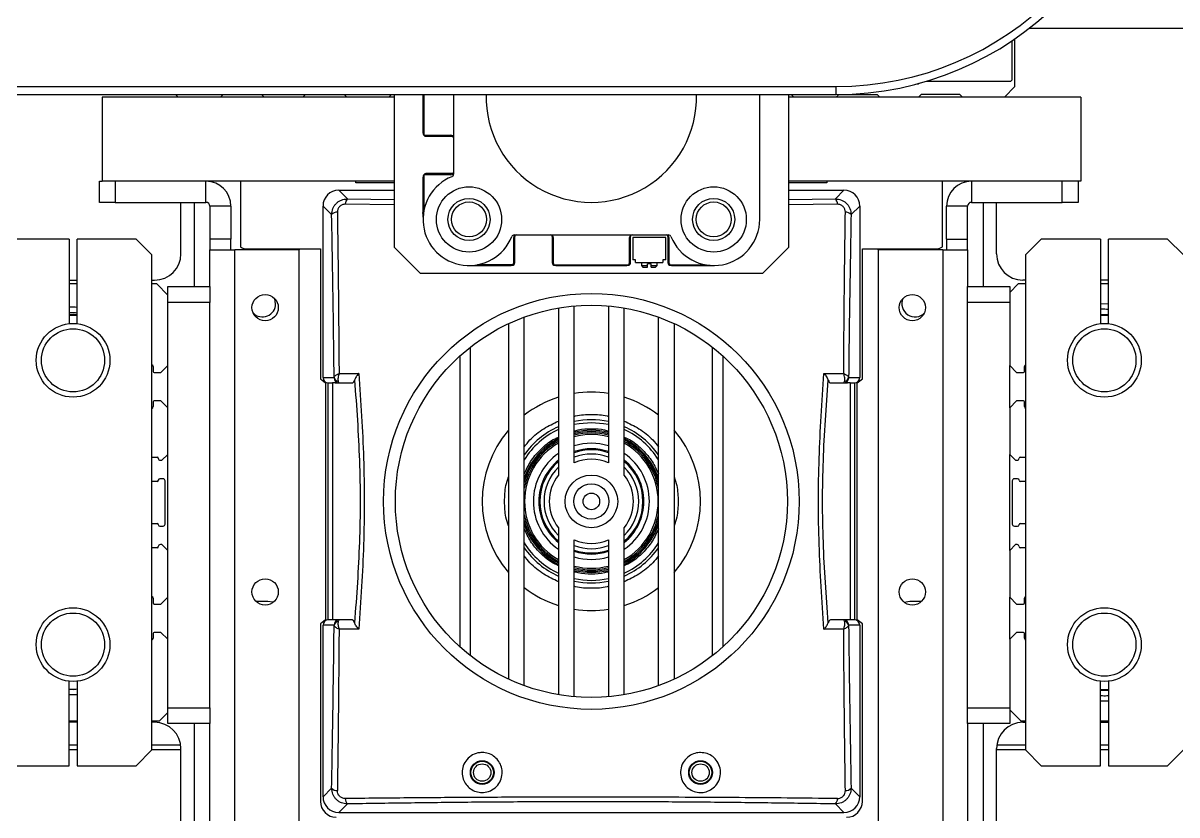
# Model space of a CAD drawing. Header units: millimetres. Extents: x 17243 to 30056, y 9468 to 18529.
# Drawn here: x 24473.2 to 24692.5, y 13939.8 to 14090.2 of the extents above; entities that cross this region are included whole.
import ezdxf

# ---------------------------------------------------------------- set-up
doc = ezdxf.new("R2010")
doc.units = ezdxf.units.MM
doc.layers.get('0').update_dxf_attribs({"lineweight": 18})

msp = doc.modelspace()

# ---------------------------------------------------------------- linework, layer by layer
at = {"color": 7, "linetype": 'Continuous', "lineweight": 25}
for p, q in [((25081.288, 14089.105), (24664.382, 14089.105)), ((24661.225, 14079.405), (24661.225, 14086.828)), ((24661.725, 14078.105), (24661.725, 14087.168)), ((24287.725, 14078.105), (24627.725, 14078.105)), ((24627.725, 14076.605), (24627.725, 14078.105)), ((24643.087, 14078.605), (24643.391, 14078.605)), ((24643.503, 14078.716), (24643.391, 14078.605)), ((24644.864, 14079.105), (24660.925, 14079.105)), ((24659.725, 14076.105), (24661.725, 14078.105)), ((24660.925, 14079.105), (24661.225, 14079.405)), ((24287.725, 14076.605), (24627.725, 14076.605)), ((24488.225, 14076.105), (24488.225, 14060.105)), ((24543.725, 14076.105), (24488.225, 14076.105)), ((24502.725, 14076.105), (24502.225, 14076.605)), ((24510.725, 14076.105), (24511.225, 14076.605)), ((24518.558, 14076.605), (24519.058, 14076.105)), ((24526.891, 14076.605), (24526.391, 14076.105)), ((24534.725, 14076.105), (24534.225, 14076.605)), ((24542.725, 14076.105), (24543.225, 14076.605)), ((24543.725, 14076.605), (24543.725, 14047.605)), ((24549.225, 14076.605), (24549.225, 14069.355)), ((24555.025, 14076.605), (24555.025, 14061.437)), ((24613.225, 14052.855), (24613.225, 14076.605)), ((24618.725, 14047.605), (24618.725, 14076.605)), ((24674.225, 14076.105), (24618.725, 14076.105)), ((24619.725, 14076.105), (24619.225, 14076.605)), ((24627.725, 14076.105), (24628.225, 14076.605)), ((24628.225, 14076.605), (24635.558, 14076.605)), ((24635.558, 14076.605), (24636.058, 14076.105)), ((24643.891, 14076.605), (24643.391, 14076.105)), ((24651.225, 14076.605), (24643.891, 14076.605)), ((24651.725, 14076.105), (24651.225, 14076.605)), ((24674.225, 14076.105), (24674.225, 14060.105)), ((24549.725, 14068.855), (24554.525, 14068.855)), ((24549.775, 14068.655), (24554.725, 14068.655)), ((24549.225, 14060.855), (24549.225, 14054.205)), ((24549.371, 14061.208), (24549.371, 14054.449)), ((24554.525, 14061.355), (24549.725, 14061.355)), ((24554.725, 14061.555), (24549.775, 14061.555)), ((24487.725, 14056.105), (24487.725, 14060.105)), ((24487.725, 14060.105), (24488.225, 14060.105)), ((24543.725, 14060.105), (24488.225, 14060.105)), ((24490.725, 14060.105), (24490.725, 14056.105)), ((24507.988, 14056.105), (24507.988, 14060.105)), ((24514.525, 14060.105), (24514.525, 14047.644)), ((24533.22, 14058.405), (24534.859, 14056.766)), ((24533.22, 14058.405), (24543.725, 14058.405)), ((24536.475, 14059.805), (24536.475, 14060.105)), ((24543.725, 14059.805), (24536.475, 14059.805)), ((24674.225, 14060.105), (24618.725, 14060.105)), ((24625.975, 14059.805), (24618.725, 14059.805)), ((24618.725, 14058.405), (24629.229, 14058.405)), ((24625.975, 14060.105), (24625.975, 14059.805)), ((24629.229, 14058.405), (24627.59, 14056.766)), ((24647.925, 14047.644), (24647.925, 14060.105)), ((24653.461, 14060.105), (24653.461, 14056.105)), ((24670.725, 14056.105), (24670.725, 14060.105)), ((24673.725, 14060.105), (24673.725, 14056.105)), ((24490.725, 14056.105), (24487.725, 14056.105)), ((24490.725, 14056.105), (24507.988, 14056.105)), ((24503.225, 14046.341), (24503.225, 14056.105)), ((24505.725, 14056.105), (24505.725, 14040.105)), ((24653.461, 14056.105), (24670.725, 14056.105)), ((24655.725, 14040.105), (24655.725, 14056.105)), ((24658.225, 14046.341), (24658.225, 14056.105)), ((24673.725, 14056.105), (24670.725, 14056.105)), ((24512.725, 14055.368), (24508.725, 14055.368)), ((24508.725, 14055.368), (24508.725, 14049.105)), ((24512.725, 14055.368), (24512.725, 14049.105)), ((24530.225, 14022.805), (24530.225, 14055.409)), ((24530.225, 14055.409), (24531.867, 14053.766)), ((24549.225, 14054.205), (24549.225, 14053.605)), ((24632.225, 14055.409), (24630.582, 14053.766)), ((24632.225, 14055.409), (24632.225, 14022.805)), ((24652.725, 14055.368), (24648.725, 14055.368)), ((24648.725, 14049.105), (24648.725, 14055.368)), ((24652.725, 14049.105), (24652.725, 14055.368)), ((24566.475, 14044.605), (24566.475, 14049.405)), ((24566.557, 14049.905), (24595.892, 14049.905)), ((24566.675, 14044.655), (24566.675, 14049.605)), ((24573.775, 14049.605), (24573.775, 14044.655)), ((24573.975, 14049.405), (24573.975, 14044.605)), ((24588.475, 14044.605), (24588.475, 14049.405)), ((24588.675, 14044.655), (24588.675, 14049.605)), ((24595.375, 14049.405), (24589.075, 14049.405)), ((24589.075, 14049.405), (24589.075, 14045.205)), ((24595.375, 14045.205), (24595.375, 14049.405)), ((24595.775, 14049.605), (24595.775, 14044.655)), ((24595.975, 14049.405), (24595.975, 14044.605)), ((24481.975, 14049.105), (24470.725, 14049.105)), ((24481.975, 14049.105), (24481.975, 14033.064)), ((24483.475, 14033.064), (24483.475, 14049.105)), ((24494.725, 14049.105), (24483.475, 14049.105)), ((24497.725, 14046.105), (24494.725, 14049.105)), ((24512.725, 14049.105), (24508.725, 14049.105)), ((24508.725, 14049.105), (24508.725, 14047.105)), ((24512.725, 14047.105), (24512.725, 14049.105)), ((24515.475, 14047.305), (24529.725, 14047.305)), ((24525.725, 14047.305), (24525.725, 14047.105)), ((24529.725, 14047.305), (24529.725, 14022.555)), ((24543.725, 14047.605), (24548.725, 14042.605)), ((24613.725, 14042.605), (24618.725, 14047.605)), ((24632.725, 14047.305), (24646.975, 14047.305)), ((24632.725, 14022.555), (24632.725, 14047.305)), ((24635.725, 14047.105), (24635.725, 14047.305)), ((24648.725, 14049.105), (24652.725, 14049.105)), ((24648.725, 14049.105), (24648.725, 14047.105)), ((24652.725, 14047.105), (24652.725, 14049.105)), ((24666.725, 14049.105), (24663.725, 14046.105)), ((24677.975, 14049.105), (24666.725, 14049.105)), ((24677.975, 14049.105), (24677.975, 14033.064)), ((24679.475, 14033.064), (24679.475, 14049.105)), ((24690.725, 14049.105), (24679.475, 14049.105)), ((24693.725, 14046.105), (24690.725, 14049.105)), ((24497.725, 13952.105), (24497.725, 14046.105)), ((24508.725, 14047.105), (24513.461, 14047.105)), ((24508.725, 14040.105), (24508.725, 14047.105)), ((24525.725, 14047.105), (24513.461, 14047.105)), ((24513.461, 13903.841), (24513.461, 14047.105)), ((24525.725, 13903.841), (24525.725, 14047.105)), ((24589.625, 14045.205), (24589.075, 14045.205)), ((24589.625, 14044.705), (24589.625, 14045.205)), ((24595.375, 14045.205), (24594.825, 14045.205)), ((24594.825, 14045.205), (24594.825, 14044.705)), ((24635.725, 14047.105), (24635.725, 13903.841)), ((24647.988, 14047.105), (24635.725, 14047.105)), ((24647.988, 14047.105), (24647.988, 13903.841)), ((24647.988, 14047.105), (24652.725, 14047.105)), ((24652.725, 14047.105), (24652.725, 14040.105)), ((24663.725, 14046.105), (24663.725, 13952.105)), ((24558.725, 14044.105), (24559.325, 14044.105)), ((24559.325, 14044.105), (24565.975, 14044.105)), ((24566.328, 14044.251), (24559.569, 14044.251)), ((24574.121, 14044.251), (24588.328, 14044.251)), ((24574.475, 14044.105), (24587.975, 14044.105)), ((24589.625, 14044.705), (24594.825, 14044.705)), ((24590.725, 14044.705), (24590.725, 14044.111)), ((24590.725, 14044.111), (24591.031, 14043.805)), ((24590.725, 14044.111), (24591.875, 14044.111)), ((24591.031, 14043.805), (24591.875, 14043.805)), ((24591.875, 14044.111), (24591.875, 14044.405)), ((24592.575, 14044.405), (24591.875, 14044.405)), ((24591.875, 14043.805), (24591.875, 14044.111)), ((24592.575, 14044.111), (24592.575, 14044.405)), ((24592.575, 14044.111), (24593.725, 14044.111)), ((24592.575, 14043.805), (24592.575, 14044.111)), ((24592.575, 14043.805), (24593.418, 14043.805)), ((24593.418, 14043.805), (24593.725, 14044.111)), ((24593.725, 14044.111), (24593.725, 14044.705)), ((24596.121, 14044.251), (24602.88, 14044.251)), ((24596.475, 14044.105), (24603.125, 14044.105)), ((24603.125, 14044.105), (24603.725, 14044.105)), ((24481.975, 14041.341), (24483.475, 14041.341)), ((24497.725, 14041.341), (24498.225, 14041.341)), ((24613.725, 14042.605), (24548.725, 14042.605)), ((24663.725, 14041.341), (24663.225, 14041.341)), ((24679.475, 14041.341), (24677.975, 14041.341)), ((24483.475, 14040.605), (24481.975, 14040.605)), ((24498.625, 14040.605), (24497.725, 14040.605)), ((24500.725, 14038.505), (24498.625, 14040.605)), ((24500.725, 14040.105), (24508.725, 14040.105)), ((24500.725, 14038.505), (24500.725, 14040.105)), ((24500.725, 14025.105), (24500.725, 14038.505)), ((24508.725, 14040.105), (24508.725, 14037.105)), ((24652.725, 14037.105), (24652.725, 14040.105)), ((24652.725, 14040.105), (24660.725, 14040.105)), ((24662.325, 14040.605), (24660.725, 14039.005)), ((24660.725, 14040.105), (24660.725, 14039.005)), ((24660.725, 14039.005), (24660.725, 14025.105)), ((24663.725, 14040.605), (24662.325, 14040.605)), ((24679.475, 14040.605), (24677.975, 14040.605)), ((24508.725, 14037.105), (24500.725, 14037.105)), ((24508.725, 13960.105), (24508.725, 14037.105)), ((24521.225, 14036.841), (24521.041, 14037.782)), ((24577.975, 14006.615), (24577.975, 14036.412)), ((24584.475, 14036.412), (24584.475, 14006.615)), ((24660.725, 14037.105), (24652.725, 14037.105)), ((24652.725, 13960.105), (24652.725, 14037.105)), ((24679.475, 14036.789), (24677.975, 14036.853)), ((24568.475, 13964.305), (24568.475, 14034.305)), ((24574.975, 14036.026), (24574.975, 14004.298)), ((24587.475, 14004.298), (24587.475, 14036.026)), ((24593.975, 13964.305), (24593.975, 14034.305)), ((24677.975, 14034.822), (24679.475, 14034.822)), ((24565.475, 14033.061), (24565.475, 13965.548)), ((24596.975, 14033.061), (24596.975, 13965.548)), ((24558.225, 13970.003), (24558.225, 14028.606)), ((24604.225, 13970.003), (24604.225, 14028.606)), ((24556.225, 14026.919), (24556.225, 13971.69)), ((24606.225, 14026.919), (24606.225, 13971.69)), ((24497.925, 14024.905), (24497.925, 14024.005)), ((24498.125, 14023.805), (24499.425, 14023.805)), ((24499.425, 14023.805), (24500.725, 14025.105)), ((24500.725, 14017.105), (24500.725, 14025.105)), ((24533.273, 14023.586), (24537.016, 14023.605)), ((24625.433, 14023.605), (24629.176, 14023.586)), ((24660.725, 14025.105), (24662.025, 14023.805)), ((24660.725, 14017.105), (24660.725, 14025.105)), ((24662.025, 14023.805), (24663.325, 14023.805)), ((24663.525, 14024.005), (24663.525, 14024.905)), ((24529.725, 14022.555), (24530.725, 14021.805)), ((24530.225, 14022.805), (24532.319, 14022.805)), ((24530.725, 14021.805), (24530.725, 13976.805)), ((24531.225, 13976.805), (24531.225, 14021.805)), ((24532.055, 14021.819), (24532.055, 13976.79)), ((24532.552, 14021.805), (24533.318, 14021.805)), ((24533.318, 14021.805), (24535.77, 14021.805)), ((24626.679, 14021.805), (24629.131, 14021.805)), ((24629.131, 14021.805), (24629.897, 14021.805)), ((24630.13, 14022.805), (24632.225, 14022.805)), ((24630.394, 14021.819), (24630.394, 13976.79)), ((24631.225, 14021.805), (24631.225, 13976.805)), ((24631.725, 14021.805), (24632.725, 14022.555)), ((24631.725, 13976.805), (24631.725, 14021.805)), ((24497.925, 14018.205), (24497.925, 14017.305)), ((24499.425, 14018.405), (24498.125, 14018.405)), ((24500.725, 14017.105), (24499.425, 14018.405)), ((24500.725, 14008.205), (24500.725, 14017.105)), ((24662.025, 14018.405), (24660.725, 14017.105)), ((24660.725, 14017.105), (24660.725, 14008.205)), ((24663.325, 14018.405), (24662.025, 14018.405)), ((24663.525, 14017.305), (24663.525, 14018.205)), ((24499.625, 14007.105), (24500.725, 14008.205)), ((24500.725, 13990.005), (24500.725, 14008.205)), ((24660.725, 14008.205), (24661.825, 14007.105)), ((24660.725, 13990.005), (24660.725, 14008.205)), ((24497.725, 14007.705), (24498.725, 14007.705)), ((24499.325, 14007.105), (24499.625, 14007.105)), ((24661.825, 14007.105), (24662.125, 14007.105)), ((24662.725, 14007.705), (24663.725, 14007.705)), ((24499.825, 14003.605), (24499.225, 14003.605)), ((24662.225, 14003.605), (24661.625, 14003.605)), ((24498.725, 14003.105), (24497.725, 14003.105)), ((24500.225, 13995.005), (24500.225, 14003.205)), ((24661.225, 14003.205), (24661.225, 13995.005)), ((24663.725, 14003.105), (24662.725, 14003.105)), ((24497.725, 13995.105), (24498.725, 13995.105)), ((24499.225, 13994.605), (24499.825, 13994.605)), ((24661.625, 13994.605), (24662.225, 13994.605)), ((24662.725, 13995.105), (24663.725, 13995.105)), ((24574.975, 13994.311), (24574.975, 13962.583)), ((24587.475, 13962.583), (24587.475, 13994.311)), ((24498.725, 13990.505), (24497.725, 13990.505)), ((24499.625, 13991.105), (24499.325, 13991.105)), ((24500.725, 13990.005), (24499.625, 13991.105)), ((24577.975, 13962.197), (24577.975, 13991.994)), ((24584.475, 13991.994), (24584.475, 13962.197)), ((24661.825, 13991.105), (24660.725, 13990.005)), ((24662.125, 13991.105), (24661.825, 13991.105)), ((24663.725, 13990.505), (24662.725, 13990.505)), ((24500.725, 13981.105), (24500.725, 13990.005)), ((24660.725, 13990.005), (24660.725, 13981.105)), ((24497.925, 13980.905), (24497.925, 13980.005)), ((24498.125, 13979.805), (24499.425, 13979.805)), ((24499.425, 13979.805), (24500.725, 13981.105)), ((24500.725, 13973.105), (24500.725, 13981.105)), ((24517.529, 13980.336), (24517.725, 13980.341)), ((24517.725, 13980.341), (24519.725, 13980.341)), ((24519.725, 13980.341), (24520.71, 13980.199)), ((24640.654, 13980.173), (24641.725, 13980.341)), ((24641.725, 13980.341), (24643.725, 13980.341)), ((24643.725, 13980.341), (24643.931, 13980.335)), ((24660.725, 13981.105), (24662.025, 13979.805)), ((24660.725, 13973.105), (24660.725, 13981.105)), ((24662.025, 13979.805), (24663.325, 13979.805)), ((24663.525, 13980.005), (24663.525, 13980.905)), ((24530.725, 13976.805), (24529.725, 13976.055)), ((24529.725, 13976.055), (24529.725, 13942.305)), ((24530.225, 13943.2), (24530.225, 13975.805)), ((24532.319, 13975.805), (24530.225, 13975.805)), ((24533.318, 13976.805), (24532.552, 13976.805)), ((24537.016, 13975.004), (24533.273, 13975.023)), ((24535.77, 13976.805), (24533.318, 13976.805)), ((24629.176, 13975.023), (24625.433, 13975.004)), ((24629.131, 13976.805), (24626.679, 13976.805)), ((24629.897, 13976.805), (24629.131, 13976.805)), ((24632.225, 13975.805), (24630.13, 13975.805)), ((24632.725, 13976.055), (24631.725, 13976.805)), ((24632.225, 13975.805), (24632.225, 13943.2)), ((24632.725, 13942.305), (24632.725, 13976.055)), ((24497.925, 13974.205), (24497.925, 13973.305)), ((24499.425, 13974.405), (24498.125, 13974.405)), ((24500.725, 13973.105), (24499.425, 13974.405)), ((24500.725, 13959.205), (24500.725, 13973.105)), ((24662.025, 13974.405), (24660.725, 13973.105)), ((24660.725, 13973.105), (24660.725, 13959.705)), ((24663.325, 13974.405), (24662.025, 13974.405)), ((24663.525, 13973.305), (24663.525, 13974.205)), ((24481.975, 13949.105), (24481.975, 13965.145)), ((24483.475, 13965.145), (24483.475, 13949.105)), ((24677.975, 13949.105), (24677.975, 13965.145)), ((24679.475, 13965.145), (24679.475, 13949.105)), ((24483.475, 13963.61), (24481.975, 13963.556)), ((24481.975, 13962.605), (24483.475, 13962.61)), ((24500.725, 13960.105), (24508.725, 13960.105)), ((24508.725, 13960.105), (24508.725, 13957.105)), ((24652.725, 13960.105), (24660.725, 13960.105)), ((24652.725, 13957.105), (24652.725, 13960.105)), ((24660.725, 13959.705), (24662.825, 13957.605)), ((24660.725, 13959.705), (24660.725, 13957.105)), ((24677.975, 13961.418), (24679.475, 13961.423)), ((24481.975, 13957.605), (24483.475, 13957.605)), ((24483.475, 13957.341), (24481.975, 13957.341)), ((24497.725, 13957.605), (24499.125, 13957.605)), ((24498.225, 13957.341), (24497.725, 13957.341)), ((24499.125, 13957.605), (24500.725, 13959.205)), ((24500.725, 13957.105), (24500.725, 13959.205)), ((24662.825, 13957.605), (24663.725, 13957.605)), ((24663.225, 13957.341), (24663.725, 13957.341)), ((24677.975, 13957.605), (24679.475, 13957.605)), ((24677.975, 13957.341), (24679.475, 13957.341)), ((24508.725, 13957.105), (24500.725, 13957.105)), ((24505.725, 13957.105), (24505.725, 13906.841)), ((24508.725, 13903.841), (24508.725, 13957.105)), ((24652.725, 13957.105), (24652.725, 13903.841)), ((24660.725, 13957.105), (24652.725, 13957.105)), ((24655.725, 13906.841), (24655.725, 13957.105)), ((24494.725, 13949.105), (24497.725, 13952.105)), ((24503.225, 13910.341), (24503.225, 13952.341)), ((24658.225, 13910.341), (24658.225, 13952.341)), ((24663.725, 13952.105), (24666.725, 13949.105)), ((24690.725, 13949.105), (24693.725, 13952.105)), ((24470.725, 13949.105), (24481.975, 13949.105)), ((24483.475, 13949.105), (24494.725, 13949.105)), ((24666.725, 13949.105), (24677.975, 13949.105)), ((24679.475, 13949.105), (24690.725, 13949.105)), ((24531.867, 13944.843), (24530.225, 13943.2)), ((24632.225, 13943.2), (24630.582, 13944.843)), ((24534.859, 13941.843), (24533.22, 13940.205)), ((24533.22, 13940.205), (24629.229, 13940.205)), ((24629.229, 13940.205), (24627.59, 13941.843))]:
    msp.add_line(p, q, dxfattribs=at)
at = {"color": 8, "linetype": 'Continuous', "lineweight": 25}
for p, q in [((24549.371, 14076.605), (24549.371, 14069.001)), ((24534.859, 14056.766), (24543.725, 14056.639)), ((24618.725, 14056.639), (24627.59, 14056.766)), ((24543.725, 14055.656), (24534.461, 14055.748)), ((24627.988, 14055.748), (24618.725, 14055.653)), ((24481.975, 13953.045), (24483.475, 13953.045)), ((24497.725, 13953.045), (24503.175, 13953.045)), ((24658.274, 13953.045), (24663.725, 13953.045)), ((24677.975, 13953.045), (24679.475, 13953.045)), ((24483.475, 13952.143), (24481.975, 13952.143)), ((24503.225, 13952.143), (24497.725, 13952.143)), ((24663.725, 13952.143), (24658.225, 13952.143)), ((24679.475, 13952.143), (24677.975, 13952.143))]:
    msp.add_line(p, q, dxfattribs=at)
at = {"color": 7, "linetype": 'Continuous', "lineweight": 25}
for points in [[(24481.975, 14034.822), (24482.725, 14034.855), (24483.475, 14034.822)], [(24483.475, 14034.571), (24482.725, 14034.605), (24481.975, 14034.571)], [(24679.475, 14034.571), (24678.725, 14034.605), (24677.975, 14034.571)], [(24577.975, 14013.948), (24578.935, 14014.129), (24581.225, 14014.305)], [(24581.225, 14014.305), (24583.514, 14014.129), (24584.475, 14013.948)], [(24481.975, 13963.638), (24482.725, 13963.605), (24483.227, 13963.619)], [(24677.975, 13963.638), (24678.725, 13963.605), (24679.475, 13963.638)], [(24679.475, 13963.387), (24678.725, 13963.355), (24677.975, 13963.387)]]:
    msp.add_lwpolyline(points, dxfattribs=at)
for centre, radius in [((24557.975, 14052.855), 6.2), ((24604.475, 14052.855), 6.2), ((24557.975, 14052.855), 4), ((24557.975, 14052.855), 3.323), ((24604.475, 14052.855), 4), ((24604.475, 14052.855), 3.324), ((24519.225, 14036.105), 2.5), ((24581.225, 13999.305), 39.5), ((24642.225, 14036.105), 2.5), ((24581.225, 13999.305), 37.25), ((24482.725, 14026.105), 7), ((24482.725, 14026.105), 6), ((24678.725, 14026.105), 7), ((24678.725, 14026.105), 6), ((24581.225, 13999.305), 5), ((24581.225, 13999.305), 3.35), ((24581.225, 13999.305), 1.575), ((24519.225, 13982.105), 2.5), ((24642.225, 13982.105), 2.5), ((24482.725, 13972.105), 7), ((24482.725, 13972.105), 6), ((24678.725, 13972.105), 7), ((24678.725, 13972.105), 6), ((24560.475, 13947.805), 2.25), ((24560.475, 13947.805), 2.15), ((24560.475, 13947.805), 1.65), ((24601.975, 13947.805), 2.25), ((24601.975, 13947.805), 2.15), ((24601.975, 13947.805), 1.65)]:
    msp.add_circle(centre, radius, dxfattribs=at)
for centre, radius, start, end in [((24627.725, 14136.605), 58.5, 270, 0), ((24627.725, 14136.605), 60, 270, 0), ((24581.225, 14076.105), 20, 178.56746, 1.43254), ((24549.725, 14069.355), 0.5, 180, 225), ((24549.775, 14069.155), 0.5, 182.13911, 270), ((24549.725, 14069.355), 0.5, 225, 270), ((24554.525, 14068.355), 0.5, 360, 90), ((24554.725, 14068.155), 0.5, 61.42994, 90), ((24549.725, 14060.855), 0.5, 135, 180), ((24557.975, 14052.855), 8.75, 111.89909, 338.10091), ((24549.775, 14061.055), 0.5, 90, 177.86089), ((24549.725, 14060.855), 0.5, 90, 135), ((24554.525, 14061.855), 0.5, 270, 0), ((24554.525, 14061.437), 0.5, 291.89909, 360), ((24554.725, 14062.055), 0.5, 270, 298.57006), ((24507.988, 14055.368), 4.737, 0, 90), ((24653.461, 14055.368), 4.737, 90, 180), ((24507.988, 14055.368), 0.737, 0, 90), ((24535.707, 14055.848), 1.249, 132.72023, 184.58392), ((24626.742, 14055.848), 1.249, 355.41608, 47.27977), ((24653.461, 14055.368), 0.737, 90, 180), ((24532.847, 14052.987), 1.252, 85.13147, 141.51518), ((24629.602, 14052.987), 1.252, 38.48488, 94.86859), ((24558.725, 14053.605), 9.5, 180, 182.30881), ((24604.475, 14052.855), 8.75, 201.89909, 360), ((24566.557, 14049.405), 0.5, 90, 158.10091), ((24566.975, 14049.405), 0.5, 90, 180), ((24567.175, 14049.605), 0.5, 151.42994, 180), ((24573.475, 14049.405), 0.5, 360, 90), ((24573.275, 14049.605), 0.5, 0, 28.57006), ((24588.975, 14049.405), 0.5, 90, 180), ((24589.175, 14049.605), 0.5, 151.42994, 180), ((24595.475, 14049.405), 0.5, 0, 90), ((24595.275, 14049.605), 0.5, 360, 28.57006), ((24595.892, 14049.405), 0.5, 21.89909, 90), ((24515.475, 14048.805), 1.5, 230.70352, 270), ((24646.975, 14048.805), 1.5, 270, 309.29648), ((24498.225, 14046.341), 5, 270, 0), ((24663.225, 14046.341), 5, 180, 270), ((24558.725, 14053.605), 9.5, 267.69119, 270), ((24565.975, 14044.605), 0.5, 270, 315), ((24566.175, 14044.655), 0.5, 272.13911, 0), ((24565.975, 14044.605), 0.5, 315, 360), ((24574.275, 14044.655), 0.5, 180, 267.86089), ((24574.475, 14044.605), 0.5, 180, 225), ((24574.475, 14044.605), 0.5, 225, 270), ((24587.975, 14044.605), 0.5, 270, 315), ((24588.175, 14044.655), 0.5, 272.13911, 360), ((24587.975, 14044.605), 0.5, 315, 0), ((24596.275, 14044.655), 0.5, 180, 267.86089), ((24596.475, 14044.605), 0.5, 180, 225), ((24596.475, 14044.605), 0.5, 225, 270), ((24603.725, 14053.605), 9.5, 270, 272.30881), ((24518.725, 14036.841), 2.5, 224.40448, 0), ((24642.725, 14036.841), 2.5, 156.04018, 316.74151), ((24497.525, 14024.905), 0.4, 0, 60), ((24498.125, 14024.005), 0.2, 180, 270), ((24663.325, 14024.005), 0.2, 270, 0), ((24663.925, 14024.905), 0.4, 120, 180), ((24533.318, 14022.804), 0.999, 179.96074, 269.96069), ((24533.251, 14022.993), 0.92, 185.98117, 261.49157), ((24629.131, 14022.804), 0.999, 270.03931, 0.03926), ((24629.198, 14022.993), 0.92, 278.50843, 354.01883), ((24581.225, 13999.305), 20.75, 107.52998, 127.91254), ((24581.225, 13999.305), 20.75, 80.98886, 99.01114), ((24581.225, 13999.305), 20.75, 52.08746, 72.47002), ((24497.525, 14017.305), 0.4, 300, 0), ((24498.125, 14018.205), 0.2, 90, 180), ((24663.325, 14018.205), 0.2, 0, 90), ((24663.925, 14017.305), 0.4, 180, 240), ((24581.225, 13999.305), 15.5, 77.89655, 102.10345), ((24581.225, 13999.305), 20.75, 139.3793, 220.6207), ((24581.225, 13999.305), 15.5, 113.77999, 145.34397), ((24581.225, 13999.305), 15, 114.62432, 148.21167), ((24581.225, 13999.305), 13.5, 76.06974, 103.93026), ((24581.225, 13999.305), 13.25, 75.80144, 104.19856), ((24581.225, 13999.305), 13, 75.52249, 104.47751), ((24581.225, 13999.305), 15.5, 34.65603, 66.22001), ((24581.225, 13999.305), 15, 31.78833, 65.37568), ((24581.225, 13999.305), 20.75, 319.3793, 40.6207), ((24581.225, 13999.305), 13.5, 117.57847, 160.81186), ((24581.225, 13999.305), 13.25, 118.14458, 164.20972), ((24581.225, 13999.305), 13, 118.73565, 168.74529), ((24581.225, 13999.305), 12.7, 119.48041, 240.51959), ((24581.225, 13999.305), 12.7, 75.17275, 104.82725), ((24581.225, 13999.305), 11.029, 72.86203, 107.13797), ((24581.225, 13999.305), 13.5, 19.18814, 62.42153), ((24581.225, 13999.305), 13.25, 15.79028, 61.85542), ((24581.225, 13999.305), 13, 11.25471, 61.26435), ((24581.225, 13999.305), 12.7, 0, 60.51959), ((24581.225, 13999.305), 11.029, 124.51904, 235.48096), ((24581.225, 13999.305), 10, 71.03443, 108.96557), ((24581.225, 13999.305), 9.8, 70.6321, 109.3679), ((24581.225, 13999.305), 9, 68.83155, 111.16845), ((24581.225, 13999.305), 11.029, 0, 55.48096), ((24498.725, 14007.505), 0.2, 360, 89.99999), ((24499.325, 14007.505), 0.4, 180, 270), ((24581.225, 13999.305), 10, 128.68219, 231.31781), ((24581.225, 13999.305), 9.8, 129.62463, 230.37537), ((24581.225, 13999.305), 9, 133.98296, 226.01704), ((24581.225, 13999.305), 8, 66.03052, 113.96948), ((24581.225, 13999.305), 10, 0, 51.31781), ((24581.225, 13999.305), 9.8, 0, 50.37537), ((24581.225, 13999.305), 9, 0, 46.01704), ((24662.125, 14007.505), 0.4, 270, 0), ((24662.725, 14007.505), 0.2, 90, 179.99999), ((24499.225, 14003.305), 0.3, 90, 180), ((24499.825, 14003.205), 0.4, 0, 90), ((24581.225, 13999.305), 8, 141.37517, 218.62483), ((24581.225, 13999.305), 8, 321.37517, 38.62483), ((24661.625, 14003.205), 0.4, 90, 180), ((24662.225, 14003.305), 0.3, 0, 90), ((24498.725, 14003.305), 0.2, 270, 0), ((24662.725, 14003.305), 0.2, 180, 270), ((24581.225, 13999.305), 9, 313.98296, 360), ((24581.225, 13999.305), 9.8, 309.62463, 360), ((24581.225, 13999.305), 10, 308.68219, 0), ((24581.225, 13999.305), 11.029, 304.51904, 0), ((24581.225, 13999.305), 12.7, 299.48041, 360), ((24581.225, 13999.305), 13, 191.25471, 241.26435), ((24581.225, 13999.305), 13, 298.73565, 348.74529), ((24498.725, 13994.905), 0.2, 0, 90), ((24499.225, 13994.905), 0.3, 180, 270), ((24499.825, 13995.005), 0.4, 270, 0), ((24581.225, 13999.305), 13.25, 195.79028, 241.85542), ((24581.225, 13999.305), 13.5, 199.18814, 242.42153), ((24581.225, 13999.305), 13.25, 298.14458, 344.20972), ((24581.225, 13999.305), 13.5, 297.57847, 340.81186), ((24661.625, 13995.005), 0.4, 180, 270), ((24662.225, 13994.905), 0.3, 270, 360), ((24662.725, 13994.905), 0.2, 90, 180), ((24498.725, 13990.705), 0.2, 270, 359.99999), ((24499.325, 13990.705), 0.4, 90, 180), ((24581.225, 13999.305), 15, 211.78833, 245.37568), ((24581.225, 13999.305), 15.5, 214.65603, 246.22001), ((24581.225, 13999.305), 8, 246.03052, 293.96948), ((24581.225, 13999.305), 9, 248.83155, 291.16845), ((24581.225, 13999.305), 15, 294.62432, 328.21167), ((24581.225, 13999.305), 15.5, 293.77999, 325.34397), ((24662.125, 13990.705), 0.4, 360, 90), ((24662.725, 13990.705), 0.2, 180, 270), ((24581.225, 13999.305), 9.8, 250.6321, 289.3679), ((24581.225, 13999.305), 10, 251.03443, 288.96557), ((24581.225, 13999.305), 11.029, 252.86203, 287.13797), ((24581.225, 13999.305), 12.7, 255.17275, 284.82725), ((24581.225, 13999.305), 13, 255.52249, 284.47751), ((24581.225, 13999.305), 13.25, 255.80144, 284.19856), ((24581.225, 13999.305), 13.5, 256.06974, 283.93026), ((24581.225, 13999.305), 15, 257.48667, 282.51333), ((24581.225, 13999.305), 15.5, 257.89655, 282.10345), ((24581.225, 13999.305), 20.75, 232.08746, 252.47002), ((24581.225, 13999.305), 20.75, 287.52998, 307.91254), ((24497.525, 13980.905), 0.4, 0, 60), ((24498.125, 13980.005), 0.2, 180, 270), ((24663.325, 13980.005), 0.2, 270, 0), ((24663.925, 13980.905), 0.4, 120, 180), ((24581.225, 13999.305), 20.75, 260.98886, 279.01114), ((24533.318, 13975.805), 0.999, 90.03931, 180.03926), ((24533.251, 13975.616), 0.92, 98.50843, 174.01883), ((24629.131, 13975.805), 0.999, 359.96074, 89.96069), ((24629.198, 13975.616), 0.92, 5.98117, 81.49157), ((24497.525, 13973.305), 0.4, 300, 360), ((24498.125, 13974.205), 0.2, 90, 180), ((24663.325, 13974.205), 0.2, 0, 90), ((24663.925, 13973.305), 0.4, 180, 240), ((24498.225, 13952.341), 5, 0, 90), ((24663.225, 13952.341), 5, 90, 180), ((24532.847, 13945.622), 1.252, 218.48488, 274.86859), ((24629.602, 13945.622), 1.252, 265.13141, 321.51512), ((24532.725, 13942.305), 3, 180, 270), ((24535.707, 13942.761), 1.249, 175.41608, 227.27977), ((24626.742, 13942.761), 1.249, 312.72023, 4.58392), ((24629.725, 13942.305), 3, 270, 0)]:
    msp.add_arc(centre, radius, start, end, dxfattribs=at)
for centre, major_axis, ratio, start_param, end_param in [((24533.229, 14055.4), (-2.127, 2.127), 0.9972647, 5.4991567, 7.0672139), ((24629.22, 14055.4), (2.127, 2.127), 0.9972647, 5.4991567, 7.0672139), ((24531.226, 14022.805), (1.001, 0), 0.9986295, 3.1415927, 4.7110185), ((24531.218, 14022.805), (4.998, 0), 0.2000609, 4.7137594, 4.8807472), ((24631.231, 14022.805), (4.998, 0), 0.2000609, 4.5440307, 4.7110185), ((24631.223, 14022.805), (1.001, 0), 0.9986295, 4.7137594, 6.2831853), ((24531.226, 13975.805), (-1.001, 0), 0.9986295, 4.7137594, 6.2831853), ((24531.218, 13975.805), (4.998, 0), 0.2000609, 1.4024381, 1.5694259), ((24631.231, 13975.805), (4.998, 0), 0.2000609, 1.5721668, 1.7391546), ((24631.223, 13975.805), (-1.001, 0), 0.9986295, 3.1415927, 4.7110185), ((24533.229, 13943.209), (-2.127, -2.127), 0.9972647, 5.4991567, 7.0672139), ((24629.22, 13943.209), (2.127, -2.127), 0.9972647, 5.4991567, 7.0672139)]:
    msp.add_ellipse(centre, major_axis=major_axis, ratio=ratio, start_param=start_param, end_param=end_param, dxfattribs=at)
for points, knots in [([(24531.867, 14053.766), (24531.907, 14054.159), (24531.966, 14054.75), (24532.345, 14055.449), (24532.718, 14055.909), (24533.176, 14056.283), (24533.874, 14056.665), (24534.466, 14056.725), (24534.859, 14056.766)], [0, 0, 0, 0, 1.1762654, 1.7720712, 2.3558316, 2.9420045, 3.5339858, 4.7082517, 4.7082517, 4.7082517, 4.7082517]), ([(24627.59, 14056.766), (24627.984, 14056.725), (24628.576, 14056.664), (24629.275, 14056.282), (24629.733, 14055.907), (24630.105, 14055.447), (24630.483, 14054.749), (24630.542, 14054.158), (24630.582, 14053.766)], [0, 0, 0, 0, 1.1756163, 1.7682374, 2.3551648, 2.9382709, 3.533528, 4.7082535, 4.7082535, 4.7082535, 4.7082535]), ([(24534.461, 14055.748), (24534.363, 14055.744), (24534.167, 14055.736), (24533.878, 14055.649), (24533.61, 14055.51), (24533.375, 14055.315), (24533.185, 14055.079), (24532.998, 14054.721), (24532.971, 14054.428), (24532.954, 14054.234)], [0, 0, 0, 0, 0.301256, 0.5962709, 0.8946907, 1.1911775, 1.4870452, 1.787045, 2.381534, 2.381534, 2.381534, 2.381534]), ([(24532.954, 14054.234), (24532.988, 14051.717), (24533.057, 14046.682), (24533.145, 14038.983), (24533.219, 14031.298), (24533.256, 14026.106), (24533.273, 14023.586)], [0, 0, 0, 0, 7.6636185, 15.3269673, 23.2142519, 30.6497796, 30.6497796, 30.6497796, 30.6497796]), ([(24549.249, 14053.505), (24549.237, 14053.732), (24549.225, 14053.965), (24549.225, 14054.198), (24549.225, 14054.205)], [0, 0, 0, 0, 0.68008603, 0.69971877, 0.69971877, 0.69971877, 0.69971877]), ([(24629.495, 14054.234), (24629.478, 14054.428), (24629.452, 14054.72), (24629.265, 14055.077), (24629.076, 14055.314), (24628.841, 14055.509), (24628.572, 14055.648), (24628.283, 14055.736), (24628.087, 14055.744), (24627.988, 14055.748)], [0, 0, 0, 0, 0.5935345, 0.8930296, 1.188583, 1.4853351, 1.7842021, 2.0796928, 2.3815456, 2.3815456, 2.3815456, 2.3815456]), ([(24629.176, 14023.586), (24629.194, 14026.105), (24629.23, 14031.297), (24629.304, 14038.981), (24629.392, 14046.68), (24629.461, 14051.716), (24629.495, 14054.234)], [0, 0, 0, 0, 7.4345989, 15.3209294, 22.9839731, 30.6497791, 30.6497791, 30.6497791, 30.6497791]), ([(24532.336, 14022.897), (24532.294, 14026.351), (24532.211, 14033.294), (24532.049, 14043.567), (24531.928, 14050.361), (24531.867, 14053.766)], [0, 0, 0, 0, 10.2016241, 20.5115569, 30.8721351, 30.8721351, 30.8721351, 30.8721351]), ([(24630.582, 14053.766), (24630.534, 14051.116), (24630.443, 14046.045), (24630.318, 14038.366), (24630.205, 14030.743), (24630.144, 14025.513), (24630.113, 14022.897)], [0, 0, 0, 0, 8.0673916, 15.4398781, 23.1541481, 30.8721371, 30.8721371, 30.8721371, 30.8721371]), ([(24558.625, 14044.129), (24558.852, 14044.117), (24559.085, 14044.105), (24559.318, 14044.105), (24559.325, 14044.105)], [0, 0, 0, 0, 0.68008603, 0.69971877, 0.69971877, 0.69971877, 0.69971877]), ([(24603.824, 14044.129), (24603.597, 14044.117), (24603.364, 14044.105), (24603.131, 14044.105), (24603.125, 14044.105)], [0, 0, 0, 0, 0.68008603, 0.69971877, 0.69971877, 0.69971877, 0.69971877]), ([(24483.475, 14036.12), (24483.008, 14036.191), (24482.502, 14036.268), (24482.013, 14036.164), (24481.975, 14036.156)], [0, 0, 0, 0, 1.3885352, 1.508323, 1.508323, 1.508323, 1.508323]), ([(24481.975, 14035.123), (24482.095, 14035.151), (24482.585, 14035.262), (24483.092, 14035.185), (24483.475, 14035.127)], [0, 0, 0, 0, 0.3720074, 1.5117665, 1.5117665, 1.5117665, 1.5117665]), ([(24677.975, 14035.836), (24678.034, 14035.848), (24678.523, 14035.952), (24679.03, 14035.867), (24679.475, 14035.792)], [0, 0, 0, 0, 0.1836624, 1.5101404, 1.5101404, 1.5101404, 1.5101404]), ([(24532.336, 14022.897), (24532.358, 14022.954), (24532.402, 14023.062), (24532.627, 14023.249), (24532.916, 14023.427), (24533.155, 14023.534), (24533.273, 14023.586)], [0, 0, 0, 0, 0.3252872, 0.6267208, 0.9132755, 1.1918134, 1.1918134, 1.1918134, 1.1918134]), ([(24533.273, 14023.586), (24533.23, 14023.455), (24533.144, 14023.19), (24533.071, 14022.784), (24533.047, 14022.388), (24533.092, 14022.187), (24533.115, 14022.083)], [0, 0, 0, 0, 0.3582865, 0.7269138, 1.1146956, 1.5331321, 1.5331321, 1.5331321, 1.5331321]), ([(24537.016, 14023.605), (24537.016, 14023.605), (24537.014, 14023.602), (24537.007, 14023.595), (24536.984, 14023.568), (24536.806, 14023.36), (24536.558, 14023.03), (24536.32, 14022.628), (24536.244, 14022.43), (24536.21, 14022.341)], [0, 0, 0, 0, 0.0009562, 0.0079797, 0.0270537, 0.0986623, 0.7523886, 1.1652964, 1.5075261, 1.5075261, 1.5075261, 1.5075261]), ([(24537.016, 14023.605), (24537.208, 14020.904), (24537.586, 14015.585), (24537.97, 14007.458), (24538.114, 13999.297), (24537.969, 13991.139), (24537.585, 13983.019), (24537.208, 13977.704), (24537.016, 13975.004)], [0, 0, 0, 0, 8.2431426, 16.2313212, 24.3389222, 32.4365579, 40.4187108, 48.6573298, 48.6573298, 48.6573298, 48.6573298]), ([(24625.433, 13975.004), (24625.241, 13977.704), (24624.864, 13983.019), (24624.48, 13991.139), (24624.335, 13999.297), (24624.48, 14007.458), (24624.863, 14015.585), (24625.241, 14020.904), (24625.433, 14023.605)], [0, 0, 0, 0, 8.2385753, 16.2206874, 24.318407, 32.425823, 40.414144, 48.6573298, 48.6573298, 48.6573298, 48.6573298]), ([(24625.433, 14023.605), (24625.608, 14023.391), (24625.877, 14023.059), (24626.128, 14022.627), (24626.205, 14022.431), (24626.24, 14022.341)], [0, 0, 0, 0, 0.7521793, 1.1633273, 1.5072133, 1.5072133, 1.5072133, 1.5072133]), ([(24629.334, 14022.083), (24629.357, 14022.187), (24629.402, 14022.388), (24629.378, 14022.784), (24629.306, 14023.19), (24629.219, 14023.455), (24629.176, 14023.586)], [0, 0, 0, 0, 0.4184366, 0.8062184, 1.1748456, 1.5331321, 1.5331321, 1.5331321, 1.5331321]), ([(24629.176, 14023.586), (24629.294, 14023.534), (24629.533, 14023.427), (24629.823, 14023.249), (24630.047, 14023.062), (24630.091, 14022.954), (24630.113, 14022.897)], [0, 0, 0, 0, 0.2785379, 0.5650926, 0.8665262, 1.1918134, 1.1918134, 1.1918134, 1.1918134]), ([(24532.552, 14021.805), (24532.48, 14021.806), (24532.275, 14021.81), (24532.129, 14021.821), (24532.064, 14021.819), (24532.055, 14021.819)], [0, 0, 0, 0, 0.15789833, 0.45416712, 0.49670087, 0.49670087, 0.49670087, 0.49670087]), ([(24532.336, 14022.897), (24532.333, 14022.87), (24532.328, 14022.816), (24532.322, 14022.808), (24532.319, 14022.805)], [0, 0, 0, 0, 0.047184292, 0.095168839, 0.095168839, 0.095168839, 0.095168839]), ([(24533.115, 14022.083), (24533.148, 14021.999), (24533.21, 14021.839), (24533.283, 14021.816), (24533.318, 14021.805)], [0, 0, 0, 0, 0.1876076, 0.35912437, 0.35912437, 0.35912437, 0.35912437]), ([(24535.77, 14021.805), (24535.844, 14021.827), (24535.983, 14021.869), (24536.131, 14022.118), (24536.196, 14022.302), (24536.21, 14022.341)], [0, 0, 0, 0, 0.34359702, 0.64627485, 0.72732529, 0.72732529, 0.72732529, 0.72732529]), ([(24536.21, 14022.341), (24536.403, 14019.804), (24536.788, 14014.757), (24537.18, 14007.052), (24537.327, 13999.298), (24537.18, 13991.546), (24536.788, 13983.847), (24536.403, 13978.804), (24536.21, 13976.268)], [0, 0, 0, 0, 7.7455385, 15.4078734, 23.0772397, 30.7374169, 38.3933111, 46.1349972, 46.1349972, 46.1349972, 46.1349972]), ([(24626.24, 13976.268), (24626.046, 13978.804), (24625.661, 13983.848), (24625.27, 13991.546), (24625.122, 13999.298), (24625.269, 14007.052), (24625.661, 14014.757), (24626.046, 14019.804), (24626.24, 14022.341)], [0, 0, 0, 0, 7.7419067, 15.3978865, 23.0577581, 30.7274298, 38.3896794, 46.1349972, 46.1349972, 46.1349972, 46.1349972]), ([(24626.24, 14022.341), (24626.303, 14022.192), (24626.422, 14021.916), (24626.58, 14021.813), (24626.661, 14021.806), (24626.679, 14021.805)], [0, 0, 0, 0, 0.34853178, 0.64702886, 0.7307438, 0.7307438, 0.7307438, 0.7307438]), ([(24629.131, 14021.805), (24629.166, 14021.816), (24629.239, 14021.839), (24629.301, 14021.999), (24629.334, 14022.083)], [0, 0, 0, 0, 0.17151677, 0.35912437, 0.35912437, 0.35912437, 0.35912437]), ([(24630.394, 14021.819), (24630.361, 14021.819), (24630.257, 14021.819), (24630.043, 14021.81), (24629.897, 14021.805)], [0, 0, 0, 0, 0.15789761, 0.4966888, 0.4966888, 0.4966888, 0.4966888]), ([(24630.13, 14022.805), (24630.127, 14022.808), (24630.121, 14022.816), (24630.116, 14022.87), (24630.113, 14022.897)], [0, 0, 0, 0, 0.047984548, 0.095168839, 0.095168839, 0.095168839, 0.095168839]), ([(24531.867, 13944.843), (24531.915, 13947.493), (24532.006, 13952.564), (24532.131, 13960.243), (24532.244, 13967.866), (24532.305, 13973.096), (24532.336, 13975.712)], [0, 0, 0, 0, 8.0673916, 15.4398781, 23.1541481, 30.8721371, 30.8721371, 30.8721371, 30.8721371]), ([(24532.552, 13976.805), (24532.48, 13976.803), (24532.275, 13976.799), (24532.129, 13976.788), (24532.064, 13976.79), (24532.055, 13976.79)], [0, 0, 0, 0, 0.15789833, 0.45416712, 0.49670087, 0.49670087, 0.49670087, 0.49670087]), ([(24532.319, 13975.805), (24532.322, 13975.801), (24532.328, 13975.793), (24532.333, 13975.739), (24532.336, 13975.712)], [0, 0, 0, 0, 0.047984548, 0.095168839, 0.095168839, 0.095168839, 0.095168839]), ([(24533.273, 13975.023), (24533.155, 13975.075), (24532.916, 13975.182), (24532.627, 13975.36), (24532.402, 13975.547), (24532.358, 13975.655), (24532.336, 13975.712)], [0, 0, 0, 0, 0.2785379, 0.5650926, 0.8665262, 1.1918134, 1.1918134, 1.1918134, 1.1918134]), ([(24533.273, 13975.023), (24533.256, 13972.504), (24533.219, 13967.312), (24533.145, 13959.628), (24533.057, 13951.929), (24532.988, 13946.893), (24532.954, 13944.375)], [0, 0, 0, 0, 7.4345989, 15.3209294, 22.9839731, 30.6497791, 30.6497791, 30.6497791, 30.6497791]), ([(24533.115, 13976.526), (24533.092, 13976.422), (24533.047, 13976.221), (24533.071, 13975.825), (24533.144, 13975.419), (24533.23, 13975.154), (24533.273, 13975.023)], [0, 0, 0, 0, 0.4184366, 0.8062184, 1.1748456, 1.5331321, 1.5331321, 1.5331321, 1.5331321]), ([(24533.318, 13976.805), (24533.283, 13976.793), (24533.21, 13976.77), (24533.148, 13976.61), (24533.115, 13976.526)], [0, 0, 0, 0, 0.17151677, 0.35912437, 0.35912437, 0.35912437, 0.35912437]), ([(24536.21, 13976.268), (24536.146, 13976.417), (24536.027, 13976.693), (24535.869, 13976.796), (24535.788, 13976.803), (24535.77, 13976.805)], [0, 0, 0, 0, 0.34853178, 0.64702886, 0.7307438, 0.7307438, 0.7307438, 0.7307438]), ([(24537.016, 13975.004), (24536.842, 13975.219), (24536.572, 13975.55), (24536.321, 13975.982), (24536.244, 13976.179), (24536.21, 13976.268)], [0, 0, 0, 0, 0.7522184, 1.1635653, 1.5072107, 1.5072107, 1.5072107, 1.5072107]), ([(24625.433, 13975.004), (24625.433, 13975.004), (24625.435, 13975.007), (24625.442, 13975.014), (24625.466, 13975.041), (24625.644, 13975.249), (24625.892, 13975.58), (24626.129, 13975.981), (24626.205, 13976.179), (24626.24, 13976.268)], [0, 0, 0, 0, 0.0009704, 0.0080312, 0.0271419, 0.0987806, 0.7523893, 1.1653008, 1.5075263, 1.5075263, 1.5075263, 1.5075263]), ([(24626.679, 13976.805), (24626.605, 13976.782), (24626.467, 13976.74), (24626.318, 13976.491), (24626.253, 13976.307), (24626.24, 13976.268)], [0, 0, 0, 0, 0.34359702, 0.64627485, 0.72732529, 0.72732529, 0.72732529, 0.72732529]), ([(24629.334, 13976.526), (24629.301, 13976.61), (24629.239, 13976.77), (24629.166, 13976.793), (24629.131, 13976.805)], [0, 0, 0, 0, 0.1876076, 0.35912437, 0.35912437, 0.35912437, 0.35912437]), ([(24629.176, 13975.023), (24629.219, 13975.154), (24629.306, 13975.419), (24629.378, 13975.825), (24629.402, 13976.221), (24629.357, 13976.422), (24629.334, 13976.526)], [0, 0, 0, 0, 0.3582865, 0.7269138, 1.1146956, 1.5331321, 1.5331321, 1.5331321, 1.5331321]), ([(24630.113, 13975.712), (24630.091, 13975.655), (24630.047, 13975.547), (24629.823, 13975.36), (24629.533, 13975.182), (24629.294, 13975.075), (24629.176, 13975.023)], [0, 0, 0, 0, 0.3252872, 0.6267208, 0.9132755, 1.1918134, 1.1918134, 1.1918134, 1.1918134]), ([(24629.495, 13944.375), (24629.461, 13946.892), (24629.392, 13951.927), (24629.304, 13959.627), (24629.23, 13967.312), (24629.194, 13972.503), (24629.176, 13975.023)], [0, 0, 0, 0, 7.6636185, 15.3269673, 23.2142519, 30.6497796, 30.6497796, 30.6497796, 30.6497796]), ([(24630.394, 13976.79), (24630.361, 13976.79), (24630.257, 13976.79), (24630.043, 13976.799), (24629.897, 13976.805)], [0, 0, 0, 0, 0.15789761, 0.4966888, 0.4966888, 0.4966888, 0.4966888]), ([(24630.113, 13975.712), (24630.116, 13975.739), (24630.121, 13975.793), (24630.127, 13975.801), (24630.13, 13975.805)], [0, 0, 0, 0, 0.047184292, 0.095168839, 0.095168839, 0.095168839, 0.095168839]), ([(24630.113, 13975.712), (24630.155, 13972.258), (24630.238, 13965.315), (24630.4, 13955.043), (24630.521, 13948.249), (24630.582, 13944.843)], [0, 0, 0, 0, 10.2016241, 20.5115569, 30.8721351, 30.8721351, 30.8721351, 30.8721351]), ([(24679.475, 13962.389), (24679.104, 13962.346), (24678.598, 13962.287), (24678.106, 13962.396), (24677.975, 13962.424)], [0, 0, 0, 0, 1.1079507, 1.5098434, 1.5098434, 1.5098434, 1.5098434]), ([(24560.475, 13944.005), (24560.081, 13944.04), (24559.293, 13944.111), (24558.216, 13944.676), (24557.366, 13945.514), (24556.808, 13946.586), (24556.604, 13947.816), (24556.822, 13949.109), (24557.501, 13950.307), (24558.595, 13951.21), (24559.679, 13951.565), (24560.694, 13951.629), (24561.633, 13951.487), (24562.691, 13950.964), (24563.537, 13950.151), (24564.11, 13949.111), (24564.345, 13947.889), (24564.157, 13946.581), (24563.495, 13945.356), (24562.411, 13944.436), (24561.315, 13944.042), (24560.659, 13944.013), (24560.475, 13944.005)], [0, 0, 0, 0, 1.1312823, 2.2632115, 3.3872741, 4.5511922, 5.7975331, 7.1473172, 8.5870069, 10.0561903, 11.4598915, 11.9216363, 13.0310303, 14.1413605, 15.2399338, 16.3904516, 17.6452151, 19.0191724, 20.4766706, 21.9361524, 23.3118631, 23.847093, 23.847093, 23.847093, 23.847093]), ([(24601.975, 13951.605), (24602.399, 13951.562), (24603.246, 13951.478), (24604.356, 13950.847), (24605.239, 13949.899), (24605.77, 13948.636), (24605.819, 13947.218), (24605.349, 13945.88), (24604.467, 13944.837), (24603.354, 13944.193), (24602.485, 13944.015), (24601.611, 13943.994), (24600.708, 13944.149), (24599.599, 13944.752), (24598.723, 13945.697), (24598.19, 13946.936), (24598.123, 13948.339), (24598.574, 13949.688), (24599.456, 13950.753), (24600.57, 13951.404), (24601.445, 13951.595), (24601.9, 13951.603), (24601.975, 13951.605)], [0, 0, 0, 0, 1.2402793, 2.4769231, 3.8085324, 5.2439319, 6.7139464, 8.1276536, 9.4263385, 10.6150987, 11.7443709, 11.9205339, 13.1500722, 14.3767233, 15.6795132, 17.0843948, 18.5513696, 19.9962869, 21.3282256, 22.5200334, 23.6271708, 23.844656, 23.844656, 23.844656, 23.844656]), ([(24534.859, 13941.843), (24534.465, 13941.884), (24533.873, 13941.945), (24533.175, 13942.327), (24532.716, 13942.702), (24532.344, 13943.162), (24531.966, 13943.86), (24531.907, 13944.451), (24531.867, 13944.843)], [0, 0, 0, 0, 1.1756163, 1.7682374, 2.3551648, 2.9382709, 3.533528, 4.7082535, 4.7082535, 4.7082535, 4.7082535]), ([(24534.461, 13942.861), (24534.362, 13942.865), (24534.167, 13942.873), (24533.877, 13942.961), (24533.608, 13943.1), (24533.373, 13943.295), (24533.183, 13943.532), (24532.997, 13943.89), (24532.971, 13944.181), (24532.954, 13944.375)], [0, 0, 0, 0, 0.3016736, 0.5970168, 0.8963179, 1.193546, 1.4893351, 1.7891251, 2.3815569, 2.3815569, 2.3815569, 2.3815569]), ([(24630.582, 13944.843), (24630.542, 13944.45), (24630.483, 13943.859), (24630.104, 13943.16), (24629.731, 13942.7), (24629.273, 13942.326), (24628.575, 13941.944), (24627.983, 13941.884), (24627.59, 13941.843)], [0, 0, 0, 0, 1.1762654, 1.7720712, 2.3558316, 2.9420045, 3.5339858, 4.7082517, 4.7082517, 4.7082517, 4.7082517]), ([(24627.988, 13942.861), (24628.087, 13942.865), (24628.282, 13942.873), (24628.571, 13942.96), (24628.84, 13943.099), (24629.075, 13943.294), (24629.264, 13943.53), (24629.451, 13943.888), (24629.478, 13944.181), (24629.495, 13944.375)], [0, 0, 0, 0, 0.301256, 0.5962709, 0.8946907, 1.1911775, 1.4870452, 1.787045, 2.381534, 2.381534, 2.381534, 2.381534]), ([(24581.225, 13943.128), (24577.242, 13943.124), (24569.302, 13943.118), (24557.653, 13943.066), (24546.031, 13942.984), (24538.409, 13942.903), (24534.461, 13942.861)], [0, 0, 0, 0, 11.7400248, 23.4055916, 34.666779, 46.7643086, 46.7643086, 46.7643086, 46.7643086]), ([(24627.59, 13941.843), (24623.792, 13941.9), (24616.209, 13942.013), (24604.654, 13942.145), (24592.95, 13942.233), (24581.14, 13942.264), (24569.349, 13942.232), (24557.702, 13942.144), (24546.198, 13942.013), (24538.645, 13941.9), (24534.859, 13941.843)], [0, 0, 0, 0, 11.6430502, 23.2471739, 34.8307885, 46.4697796, 58.0526739, 69.5798508, 81.1309049, 92.7355613, 92.7355613, 92.7355613, 92.7355613]), ([(24627.988, 13942.861), (24624.809, 13942.895), (24618.639, 13942.961), (24609.38, 13943.036), (24600.159, 13943.088), (24590.77, 13943.122), (24584.412, 13943.126), (24581.225, 13943.128)], [0, 0, 0, 0, 9.747575, 18.9198893, 28.0185709, 37.3681838, 46.7643115, 46.7643115, 46.7643115, 46.7643115])]:
    msp.add_open_spline(points, degree=3, knots=knots, dxfattribs=at)
at = {"color": 8, "linetype": 'Continuous', "lineweight": 25}
for points, knots in [([(24568.475, 14009.639), (24568.823, 14010.094), (24569.862, 14011.449), (24572.062, 14013.177), (24574.031, 14014.108), (24574.975, 14014.555)], [0, 0, 0, 0, 1.7193023, 5.1224768, 8.2559843, 8.2559843, 8.2559843, 8.2559843]), ([(24577.975, 14015.458), (24578.057, 14015.482), (24579.104, 14015.791), (24581.225, 14015.817), (24583.345, 14015.791), (24584.392, 14015.482), (24584.475, 14015.458)], [0, 0, 0, 0, 0.2581634, 3.2792735, 6.3003836, 6.558547, 6.558547, 6.558547, 6.558547]), ([(24587.475, 14014.555), (24588.418, 14014.108), (24590.387, 14013.177), (24592.587, 14011.449), (24593.626, 14010.094), (24593.975, 14009.639)], [0, 0, 0, 0, 3.1335075, 6.536682, 8.2559843, 8.2559843, 8.2559843, 8.2559843]), ([(24577.975, 14012.662), (24578.22, 14012.738), (24579.27, 14013.063), (24581.225, 14013.136), (24583.18, 14013.063), (24584.229, 14012.738), (24584.475, 14012.662)], [0, 0, 0, 0, 0.7699157, 3.2950605, 5.8202053, 6.590121, 6.590121, 6.590121, 6.590121]), ([(24568.475, 14004.541), (24568.843, 14005.332), (24569.613, 14006.986), (24571.413, 14009.113), (24573.235, 14010.694), (24574.533, 14011.317), (24574.975, 14011.529)], [0, 0, 0, 0, 2.6106073, 5.4568263, 8.3030453, 9.7705504, 9.7705504, 9.7705504, 9.7705504]), ([(24587.475, 14011.529), (24587.916, 14011.317), (24589.214, 14010.694), (24591.036, 14009.113), (24592.836, 14006.986), (24593.606, 14005.332), (24593.975, 14004.541)], [0, 0, 0, 0, 1.4675051, 4.3137241, 7.1599431, 9.7705504, 9.7705504, 9.7705504, 9.7705504]), ([(24564.725, 13999.305), (24564.757, 14000.316), (24564.808, 14001.905), (24565.297, 14003.411), (24565.475, 14003.957)], [0, 0, 0, 0, 3.0172796, 4.7358826, 4.7358826, 4.7358826, 4.7358826]), ([(24596.975, 14003.957), (24597.152, 14003.411), (24597.641, 14001.905), (24597.692, 14000.316), (24597.725, 13999.305)], [0, 0, 0, 0, 1.718603, 4.7358826, 4.7358826, 4.7358826, 4.7358826]), ([(24565.475, 13994.652), (24565.297, 13995.198), (24564.808, 13996.704), (24564.757, 13998.293), (24564.725, 13999.305)], [0, 0, 0, 0, 1.718603, 4.7358826, 4.7358826, 4.7358826, 4.7358826]), ([(24597.725, 13999.305), (24597.692, 13998.293), (24597.641, 13996.704), (24597.152, 13995.198), (24596.975, 13994.652)], [0, 0, 0, 0, 3.0172796, 4.7358826, 4.7358826, 4.7358826, 4.7358826]), ([(24574.975, 13987.08), (24574.533, 13987.292), (24573.235, 13987.915), (24571.413, 13989.496), (24569.613, 13991.623), (24568.843, 13993.277), (24568.475, 13994.068)], [0, 0, 0, 0, 1.4675051, 4.3137241, 7.1599431, 9.7705504, 9.7705504, 9.7705504, 9.7705504]), ([(24593.975, 13994.068), (24593.606, 13993.277), (24592.836, 13991.623), (24591.036, 13989.496), (24589.214, 13987.915), (24587.916, 13987.292), (24587.475, 13987.08)], [0, 0, 0, 0, 2.6106073, 5.4568263, 8.3030453, 9.7705504, 9.7705504, 9.7705504, 9.7705504]), ([(24574.975, 13984.054), (24574.031, 13984.501), (24572.062, 13985.432), (24569.862, 13987.16), (24568.823, 13988.515), (24568.475, 13988.97)], [0, 0, 0, 0, 3.1335075, 6.536682, 8.2559843, 8.2559843, 8.2559843, 8.2559843]), ([(24593.975, 13988.97), (24593.626, 13988.515), (24592.587, 13987.16), (24590.387, 13985.432), (24588.418, 13984.501), (24587.475, 13984.054)], [0, 0, 0, 0, 1.7193023, 5.1224768, 8.2559843, 8.2559843, 8.2559843, 8.2559843]), ([(24584.475, 13985.947), (24584.229, 13985.871), (24583.18, 13985.546), (24581.225, 13985.473), (24579.27, 13985.546), (24578.22, 13985.871), (24577.975, 13985.947)], [0, 0, 0, 0, 0.7699157, 3.2950605, 5.8202053, 6.590121, 6.590121, 6.590121, 6.590121]), ([(24584.475, 13983.151), (24584.392, 13983.127), (24583.345, 13982.818), (24581.225, 13982.792), (24579.104, 13982.818), (24578.057, 13983.127), (24577.975, 13983.151)], [0, 0, 0, 0, 0.2581634, 3.2792735, 6.3003836, 6.558547, 6.558547, 6.558547, 6.558547])]:
    msp.add_open_spline(points, degree=3, knots=knots, dxfattribs=at)

doc.saveas('drawing.dxf')
